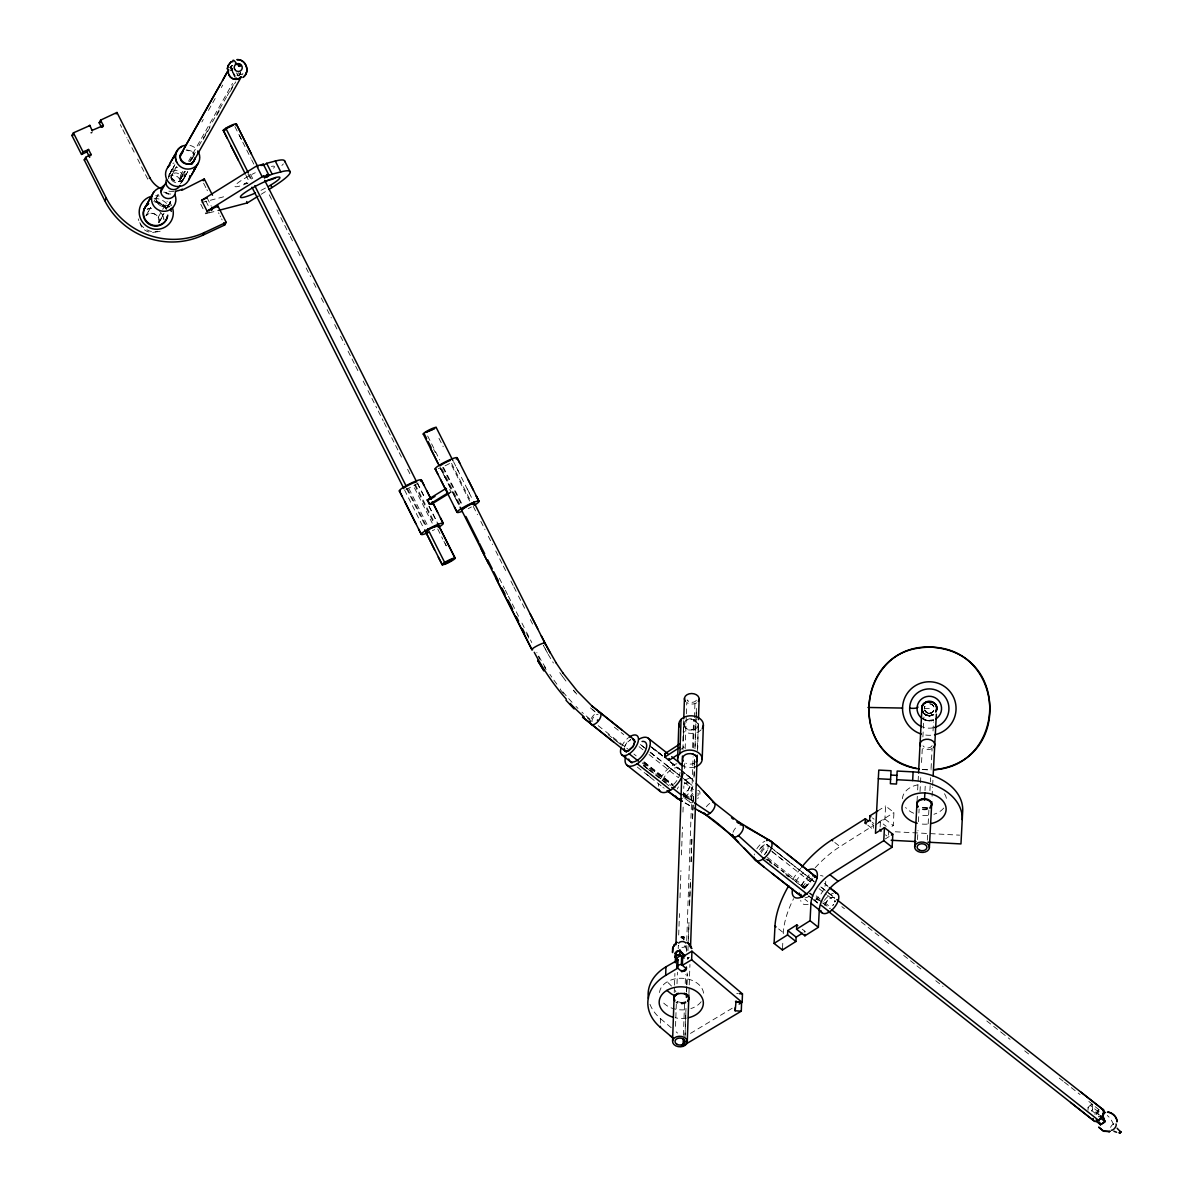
<?xml version="1.0" encoding="UTF-8"?>
<svg xmlns="http://www.w3.org/2000/svg" width="1193" height="1193" viewBox="0 0 1193 1193"><rect width="100%" height="100%" fill="white"/><g stroke="black" fill="none" stroke-linecap="round" stroke-linejoin="round"><path stroke-width="0.75" stroke-dasharray="5 3.75" d="M682.888 749.711L683.753 724.643C684.275 714.95 704.168 720.05 696.637 728.177C676.177 737.751 685.617 706.345 698.472 724.554L697.502 752.604M698.323 728.625L698.472 724.554C697.756 731.741 684.842 731.577 683.753 724.643M660.534 1023.102L660.683 1018.822A51.567 36.908 2 0 1 649.991 1004.312M674.239 992.606L674.433 987.014M674.507 985.15L674.91 973.443M682.978 741.136L683.678 720.647M675.536 1026.308L676.371 1002.09M677.013 983.778L677.4 972.28M678.221 948.703L678.34 945.512M678.698 935.029L679.443 913.629M679.995 897.777L680.935 870.592M681.471 854.934L682.441 826.988M682.963 812.09L683.261 803.635M683.485 797.192L683.872 786.008M684.484 768.575L684.648 763.654M685.155 748.757L686.78 702.409M692.641 747.534L693.61 719.677M683.425 1035.33L684.603 1001.404M685.229 983.554L685.543 974.636M686.348 951.432L686.646 942.5M686.721 940.71L693.088 756.854M693.401 747.922L694.401 719.364M694.46 717.575L695.012 701.514M684.946 1037.925L685.975 1008.353M686.557 991.577L686.75 986M686.795 984.523L687.198 972.951M687.973 950.597L688.227 943.156M688.286 941.486L688.957 922.353M689.524 905.905L690.449 879.316M691.06 861.778L691.94 836.263M692.551 818.726L693.401 794.135M693.983 777.374L694.371 766.13M694.43 764.325L694.699 756.884M696.145 715.114L694.952 749.428L696.071 718.932M696.19 714.04L696.444 706.584M685.095 1034.898L685.96 1009.904M686.586 992.054L686.765 986.7M686.84 984.911L687.198 974.204M688.45 938.503L688.943 924.217M689.614 904.592L690.419 881.373M691.105 861.749L691.91 838.545M692.596 818.905L693.461 793.912M694.087 776.061L694.386 767.129M694.445 765.354L694.699 758.211M696.13 717.157L696.429 708.224M688.644 958.933L688.257 957.591A9.335 4.399 59.1 0 1 687.794 957.606L687.422 957.532A9.335 4.369 58.7 0 0 687.779 957.576L688.257 957.591A9.335 4.414 59.9 0 0 688.704 957.547L688.689 957.785M688.928 993.62L689.942 964.436M697.473 747.743L698.367 721.661M683.306 737.706L683.514 731.548M697.622 748.831L697.741 745.759M782.519 948.271L782.876 941.322M783.279 933.746L783.339 932.658A73.653 36.834 -51.7 0 1 793.613 898.642M805.096 932.016L804.604 931.062M867.743 825.124L873.485 829.642L873.708 825.317L870.935 823.11M880.151 827.003L880.419 821.798L886.16 826.317M875.93 824.631L884.908 818.965L885.594 805.961L893.945 812.537L893.259 825.541L889.889 827.674M888.681 830.119L888.308 837.054L885.534 834.861M917.059 801.159L917.328 796.268M917.656 789.945L918.431 775.062M917.506 839.633L917.984 830.462M918.446 821.679L919.117 809.018M920.027 791.63L920.444 783.726M920.489 782.727L920.877 775.39M921.548 762.536L922.323 747.862M922.89 736.961L923.934 717.038M924.993 790.631L925.216 786.247M927.319 840.155L927.602 834.638M928.169 823.766L928.944 808.943M929.914 790.586L930.585 777.747M931.062 768.56L932.106 748.652M933.03 730.966L933.508 721.929M932.076 796.223L932.553 787.052M932.658 785.218L933.045 777.866M172.359 169.078C164.47 177.951 181.306 187.689 185.064 176.519M158.937 222.047C160.697 215.128 150.765 210.087 146.232 215.59C151.019 209.819 161.323 215.679 158.758 222.763M624.342 747.236L626.683 742.896L630.65 739.6L626.683 742.896L624.535 746.654M824.691 905.248C825.69 901.476 831.417 894.303 835.07 898.538M924.858 706.435L924.53 707.36A4.906 4.906 0 0 1 924.65 706.942M824.87 904.667L828.002 899.82A7.367 3.683 -51.7 0 1 830 898.165L833.773 897.196L835.175 898.94M169.078 204.808L170.688 201.647A7.367 7.143 29.5 0 1 169.257 204.167L164.485 206.493L158.937 204.644A7.367 7.143 29.5 0 1 157.237 202.497A7.367 7.143 29.5 0 1 156.432 199.887L158.162 194.489L156.358 197.367M160.116 220.63L162.71 215.799M186.048 174.774L187.763 171.568M169.063 175.058L174.924 164.53M172.478 173.85L171.36 175.938L176.773 166.394M239.077 76.009L240.196 73.921A4.906 4.757 29.4 0 0 240.479 72.012M183.304 174.536L179.502 181.053M184.229 177.981L186.928 173.045M1099.066 1116.484L1098.902 1116.767A9.32 4.325 55.4 0 1 1099.066 1116.469L1098.783 1116.961M90.653 132.587L91.488 132.393M145.919 215.829L150.497 207.716M153.912 201.692L157.327 195.652M150.78 207.478L147.41 213.189M169.048 175.132L174.461 165.529M234.529 76.799L230.234 66.987M201.885 121.94L203.287 119.494M208.417 110.427L215.65 97.632M221.316 87.581L222.703 85.135M231.129 70.133L230.935 66.823M231.188 70.894A4.906 4.757 28.7 0 1 232.024 70.432L232.665 69.269M180.337 175.729L184.065 169.138M188.539 161.219L232.56 83.391M237.034 75.472L238.525 72.833M158.251 217.26L160.488 213.308M162.725 209.342L167.199 201.438M189.747 161.562L192.207 157.208M192.819 156.119L194.056 153.942L192.356 151.794L186.093 150.035M182.529 174.745L184.02 172.12M189.985 161.562L195.22 152.331M198.948 145.725L204.167 136.494M204.913 135.182L210.132 125.936M212.369 121.984L219.08 110.114M219.825 108.802L226.551 96.916M227.296 95.604L229.533 91.652M231.024 89.013L234.753 82.406M238.481 75.815L239.972 73.176M180.546 179.397L185.064 171.404M191.387 160.22L195.011 153.822M203.153 139.432L210.386 126.637M216.708 115.438L219.423 110.651M230.279 91.458L235.692 81.87M162.561 215.158L163.307 213.83M166.289 208.551L170.017 201.96M166.379 208.775L167.065 207.955M159.012 222.599L164.037 213.443M167.542 207.522L170.092 203.004M182.842 180.262L187.689 171.881M170.748 172.21L172.18 169.704L176.952 167.363A7.367 7.143 29.4 0 1 177.668 167.348M183.26 179.382L184.706 176.862L184.199 171.374A7.367 7.143 29.4 0 1 184.99 173.969A7.367 7.143 29.6 0 1 183.26 179.382A7.367 7.143 29.4 0 1 171.255 177.727A7.367 7.143 29.6 0 1 170.45 175.103A7.367 7.143 29.4 0 1 172.18 169.719A7.367 7.143 29.6 0 1 176.952 167.363M170.688 201.647L169.257 204.167A7.367 7.143 29.5 0 1 164.485 206.493A7.367 7.143 29.5 0 1 158.937 204.644L156.432 199.902A7.367 7.143 29.5 0 1 158.162 194.489M928.124 713.31L924.635 710.103C925.828 714.13 932.031 714.518 933.731 710.64C932.091 714.562 925.813 714.189 924.635 710.103A4.906 4.906 0 0 0 933.731 710.64L929.929 713.399M171.777 170.122L173.179 167.781M173.179 172.612L174.133 171.031M804.723 888.397L810.733 881.09M230.771 70.775L232.053 68.791M181.291 182.738L183.2 179.8M833.087 905.099L833.519 904.473L832.639 905.696M933.761 710.581C932.061 714.503 925.902 714.16 924.635 710.074M688.227 958.143L687.347 958.948L688.689 957.532A7.382 5.264 1.7 0 1 687.511 958.799L688.853 957.86M805.409 887.174L812.687 879.673M759.359 849.476L765.205 844.569L766.995 844.525L769.5 846.433M764.862 854.128L767.994 849.282A7.367 3.683 -51.7 0 1 764.355 854.62M179.308 178.607L185.169 171.389M688.122 958.262L687.884 958.486A7.382 5.279 2 0 0 688.331 958.024M687.615 958.799L689.315 957.397M1091.446 1104.778A4.906 2.446 -51.7 0 0 1088.031 1107.656L1096.367 1114.232L1096.367 1112.294L1098.619 1110.295A7.367 3.713 -52.2 0 1 1099.021 1109.982A7.367 3.683 -51.7 0 0 1094.831 1114.307M830.134 908.112L829.657 908.455M684.573 797.178L685.304 796.656A12.273 6.144 -51.7 0 0 693.446 784.487M685.185 796.745L693.044 801.845M680.249 749.711L683.947 747.325L681.576 745.864M167.885 207.358L169.853 206.21M927.826 715.755L924.053 713.712L929.168 715.904L934.417 713.832L929.854 715.875L924.605 714.219L929.526 715.889L933.418 714.637L929.168 715.904L924.605 714.219L929.168 715.904L933.284 714.726L929.824 715.875M877.735 810.927L885.594 805.961M815.237 867.699A73.653 36.834 -51.7 0 1 840.006 846.598L873.708 825.317M878.212 822.469L893.945 812.537M885.31 838.947L889.158 836.517M804.007 932.18L805.126 931.479L800.95 928.184M261.192 194.28L267.321 190.448M690.464 1033.406L734.277 1007.011M231.129 66.361L232.456 65.6A7.367 7.143 29.5 0 0 229.787 67.688M931.882 715.427L933.224 714.771L929.168 715.904L923.993 713.653L927.841 715.755M170.688 205.778L171.494 205.39A17.194 16.657 29.4 0 0 168.72 201.393M684.797 783.637L688.57 782.668L690.016 785.277L688.316 789.945L682.471 794.851M90.996 133.258L92.353 132.632M205.241 213.129L209.67 211.892M930.242 715.845L932.956 714.935L928.915 715.889L924.873 714.428L927.528 715.681M245.982 183.364L246.876 182.947L244.863 183.618L247.175 182.827M247.339 183.29L244.133 183.722L248.01 182.514M922.711 718.902A12.273 12.273 0 0 0 933.612 720.02C931.673 722.391 920.414 718.708 926.946 720.587C920.385 718.693 932.106 722.526 933.955 719.886M932.613 720.348L933.612 720.02L926.782 720.542L933.552 720.05L929.079 720.811L923.695 719.454L927.736 720.706L933.552 720.05M930.928 715.711L932.195 715.308M449.209 492.754L451.073 492.202L448.881 487.848M930.555 715.785L931.972 715.397L929.168 715.904M201.856 202.497L224.508 196.577M205.584 213.801L208.193 213.129M209.073 212.891L217.782 210.624M927.9 807.9L920.355 807.542M927.304 808.064L920.146 807.437M931.644 715.517L926.23 715.233L923.814 713.459L926.141 715.189L931.614 715.532M922.219 769.5L931.241 769.813M924.843 708.463L929.302 708.538M929.794 720.796L926.857 720.572L927.975 720.736M186.809 149.945L191.134 150.929L194.563 155.179L194.056 153.942M895.287 831.789L959.59 835.16M922.651 769.53L928.229 769.888M928.065 715.8L929.526 715.889M736.737 993.471L738.258 993.575M929.541 703.751L932.24 704.601L930.465 703.885M156.775 202.348L163.322 205.375L166.349 209.252L161.398 203.973L156.82 202.318M924.128 713.787L928.363 715.845L933.806 714.353A7.367 7.367 0 0 1 924.366 713.996M677.221 1001.688L681.829 1002.612L685.93 1001.777L681.68 1002.597L677.326 1001.792M925.276 714.711L926.618 715.397M926.469 715.338L923.993 713.653M924.441 719.811L920.37 716.963M685.125 803.038L691.433 806.602M165.887 192.52L168.481 193.997M685.214 802.934L691.493 806.632M931.39 704.213L932.24 704.72M931.39 704.094L933.552 706.211M768.575 845.822L772.438 848.745M662.726 756.049L651.751 747.519M671.092 762.521L673.881 764.668M769.455 861.942L771.931 863.866M666.544 765.295L678.235 774.361M811.553 879.659L814.163 881.687M652.183 747.772L662.443 755.825M669.765 761.581L680.04 769.634M681.501 770.782L692.715 779.625L681.099 770.499M652.034 747.668L662.204 755.661M670.928 762.506L679.637 769.351L670.794 762.297M884.908 818.965L893.259 825.541M872.471 817.951L874.037 819.173M872.247 822.275L873.813 823.513M834.787 842.482L840.006 846.598M651.796 747.28L662.026 755.363M681.024 770.38L692.715 779.625L683.067 771.916M649.469 745.416L662.488 755.706M670.347 761.88L680.442 769.843M824.348 883.357L827.271 885.668M825.213 884.326L827.987 886.533M644.265 747.564L639.642 743.91L647.724 750.397M650.066 752.142L683.44 778.462M684.886 779.611L689.241 783.04M770.574 847.179L814.118 881.538M821.38 887.264L834.444 897.568M650.513 752.619L679.742 775.659M681.203 776.807L693.133 786.232M774.108 850.147L813.477 881.195M820.769 886.936L828.061 892.692M828.747 893.244L835.354 898.448M614.335 727.163L618.705 730.608M621.135 732.532L623.76 734.605M639.09 746.684L643.445 750.129M649.067 754.558L678.385 777.672M684.215 782.265L693.476 789.587M771.632 851.146L783.592 860.705M772.438 851.891L812.075 883.163M819.099 888.696L826.391 894.452M827.599 895.406L835.368 901.535M841.84 906.635L844.42 908.678M861.257 921.95L878.883 935.849M884.714 940.457L889.083 943.902M903.668 955.399L908.037 958.844M910.438 960.738L915.613 964.824M916.91 965.853L922.085 969.924M935.744 980.706L943.037 986.447M986.775 1020.954L1001.031 1032.199M1001.359 1032.452L1010.113 1039.357M1024.683 1050.854L1029.067 1054.314M1059.265 1078.129L1063.142 1081.201M1064.439 1082.215L1080.097 1094.563M1088.851 1101.467L1093.22 1104.912M1095.129 1106.657L1099.484 1110.086M1098.619 1111.98L1090.268 1105.389A4.906 2.461 -51.9 0 1 1091.565 1104.718M1096.367 1112.294L1099.111 1114.456M1092.52 1104.599L1092.534 1109.818L1099.215 1115.082M767.502 857.484L806.468 888.218M816.206 895.898L823.155 901.386M824.542 902.49L830.119 906.874M598.2 725.657L604.389 730.534M605.626 731.518L610.577 735.425M613.053 737.378L627.906 749.085M643.981 761.775L672.449 784.219M684.812 793.971L691.001 798.848A4.906 2.461 -51.7 0 0 693.372 800.622M767.517 859.169L784.204 872.337M785.59 873.425L805.081 888.785M816.206 897.568L821.768 901.953M823.155 903.056L830.119 908.544M633.901 754.051L636.197 755.87M644.235 762.208L672.956 784.86M767.039 859.064L779.566 868.951M780.953 870.04L783.741 872.232M787.917 875.528L792.092 878.823M796.253 882.119L799.042 884.311M801.83 886.503L804.604 888.696M810.166 893.08L812.955 895.287M817.13 898.568L821.306 901.863M822.693 902.967L825.481 905.159M608.147 734.634L611.964 737.632M617.079 741.673L622.299 745.789M675.417 787.678L642.416 761.656L672.956 785.755M684.29 794.687L691.91 800.697L683.157 793.792M785.948 874.842L788.543 876.885M809.257 893.214L818.309 900.357M613.277 738.691L617.646 742.135M765.578 858.885L768.158 860.928M642.192 762.879L670.645 785.322M683.022 795.075L689.211 799.966M643.638 765.25L647.799 768.546M649.857 770.171L662.503 780.133M663.651 781.042L665.948 782.847M814.222 899.805L817.011 901.997M643.817 765.846L646.576 768.024M648.306 769.41L668.572 785.367M684.707 798.117L690.568 802.725M808.63 895.794L812.94 899.194M813.656 899.761L818.025 903.22M643.728 765.906L649.529 770.484M813.596 899.88L818.234 903.548M637.241 767.039L648.858 776.211M650.304 777.344L664.113 788.215M804.798 899.194L807.691 901.476M778.641 928.959L783.339 932.658M778.82 853.696L792.778 864.865M650.334 752.425L655.524 756.586M808.824 896.047L812.746 899.194M666.365 783.726L668.96 785.799M646.278 773.959L651.751 778.373M684.946 779.7L688.57 782.668M590.475 707.911L594.397 711.222M587.359 717.947L591.519 721.452M766.995 844.525L768.441 847.134A7.367 3.683 -51.7 0 0 765.026 844.614A7.367 3.683 -51.7 0 0 758.972 850.102M660.683 1018.822L671.927 1028.321M676.148 1031.87L677.549 1033.063M923.471 713.041L925.738 714.98M592.817 709.865L595.173 711.893M671.51 986.059L669.75 984.27A37.207 17.492 58.9 0 0 667.111 981.854M1113.665 1124.537L1113.218 1124.074A9.827 4.533 55.8 0 0 1107.298 1115.485M573.505 690.359L576.845 694.192M573.371 690.21L575.503 692.76M560.278 689.539L563.588 693.715M562.947 677.057L568.032 683.828M559.756 672.628L563.827 678.295M241.254 74.652L240.136 72.862M675.104 990.473L675.984 991.935M933.955 706.972L932.941 705.242L933.552 706.092A4.906 4.906 0 0 0 930.898 703.885M235.215 76.263L233.53 73.235M548.169 654.361L553.373 662.995M544.262 666.648L546.036 669.601M547.662 653.346L543.486 645.622M543.441 645.532L545.812 649.946M538.162 656.21L539.788 659.237M467.283 488.936L470.981 496.258M443.214 473.889L446.928 481.211M453.504 461.602L472.92 500.314M438.964 438.308L443.214 446.749M451.565 463.331L472.458 504.773M473.293 506.429L477.468 514.72M480.809 521.356L484.984 529.647M488.325 536.283L492.515 544.575M495.751 550.987L502.536 564.468M503.371 566.123L507.279 573.848M510.887 581.051L513.408 586.017M513.855 586.911L516.33 591.803M518.418 595.978L525.099 609.235M530.318 619.57L532.779 624.461M451.834 465.732L469.61 501.015M427.661 435.997L439.725 459.946M443.498 467.432L462.362 504.848M499.33 578.187L504.609 588.671M505.355 590.162L507.621 594.666M508.382 596.157L519.701 618.615M521.952 623.104L525.725 630.59M526.486 632.081L531.765 642.565M433.685 449.388L435.326 452.654M442.737 467.358L462.243 506.026M526.575 633.692L529.931 640.328M441.708 468.536L460.558 505.951M440.888 469.028L459.26 505.504M440.217 467.731L459.529 506.056M417.55 483.359L425.051 498.227M429.107 506.264L437.205 522.34M417.267 483.105L425.006 498.435M429.003 506.399L436.742 521.729M234.902 126.592L250.828 158.192M251.634 159.787L253.811 164.112M269.275 194.802L271.78 199.783M276.821 209.774L289.392 234.723M290.227 236.378L293.582 243.044M297.773 251.35L301.128 258.016M306.154 267.978L310.523 276.627M313.699 282.965L316.22 287.96M321.245 297.937L323.765 302.933M327.121 309.583L331.311 317.905M334.666 324.556L337.187 329.536M340.527 336.202L344.732 344.509M348.073 351.174L354.858 364.611M355.618 366.147L358.139 371.127M363.164 381.119L365.684 386.1M367.951 390.588L376.675 407.887M378.256 411.063L383.296 421.04M384.131 422.695L390.842 436.012M391.677 437.667L398.387 450.984M399.223 452.639L402.578 459.305M407.603 469.281L410.124 474.277M415.149 484.254L434.431 522.519M437.742 529.066L442.827 539.161M414.657 485.089L433.805 523.071M414.433 487.862L432.209 523.145M250.5 174.208L252.916 178.995M408.975 488.668L428.287 526.978M249.173 174.551L252.379 180.933M407.648 489.011L426.155 525.725M247.995 173.984L251.574 181.068M406.485 488.444L426.11 527.381M245.922 175.207L249.456 182.216M404.561 489.98L423.828 528.514M203.615 183.2L206.076 188.091M206.896 189.717L207.418 190.731M218.528 212.786L219.035 213.801M220.064 215.844L220.586 216.858M221.6 218.886L222.122 219.915M207.06 197.77L211.161 205.912M205.897 201.08L208.686 206.613M200.797 204.301L204.227 211.086M120.269 124.609L121.641 127.323M122.864 129.769L126.965 137.896M127.785 139.536L131.215 146.321M131.886 147.678L134.362 152.555M137.642 159.072L148.305 180.232M456.397 467.313L459.991 474.471M454.22 495.677L457.814 502.835M440.217 467.91L441.395 470.281M239.301 135.092L242.91 142.429M236.542 72.892L237.974 75.845M232.754 71.595L231.785 69.269M684.827 945.602L685.021 946.69A9.827 4.608 58.9 0 1 687.511 951.104M1088.016 1107.656L1088.031 1110.265M933.135 727.805A19.64 19.64 0 0 1 923.427 727.283M931.837 748.727A7.367 5.204 3 0 1 923.158 748.578M932.076 745.64A4.906 3.475 3 0 1 927.722 747.922A4.906 3.475 3 0 1 922.979 745.804M927.259 824.109A22.1 15.628 3 0 1 919.236 823.692M943.738 808.079A22.1 15.628 3 0 1 933.91 814.282M927.722 815.445A22.1 15.628 3 0 1 919.684 815.028M913.644 813.223A22.1 15.628 3 0 1 905.591 807.467M902.445 798.728A22.1 15.628 3 0 1 919.221 784.576M944.483 793.748A22.1 15.628 3 0 1 946.571 801.04M927.393 809.361A7.367 5.204 3 0 1 920.012 808.705M927.438 808.69A7.367 5.204 3 0 1 920.042 808.034M801.055 885.907A73.653 36.834 -51.7 0 1 809.093 874.887M792.719 879.316A73.653 36.834 -51.7 0 1 802.054 866.685M825.735 881.344A17.194 8.59 -51.7 0 1 814.297 901.028M808.138 904.294A17.194 8.59 -51.7 0 1 800.697 900.491M804.037 888.203A17.194 8.59 -51.7 0 1 812.865 878.6M820.471 875.632A17.194 8.59 -51.7 0 1 823.066 876.184M809.346 896.182A12.273 6.144 -51.7 0 1 805.081 897.837M802.471 887.592A12.273 6.144 -51.7 0 1 811.523 878.123M801.204 885.534A12.273 6.129 -51.7 0 1 809.853 876.81M684.752 780.326A12.273 6.144 -51.7 0 1 693.506 781.37M677.221 789.035A12.273 6.144 -51.7 0 1 678.429 786.903M706.375 806.781A7.367 3.683 -51.7 0 1 709.746 803.456M621.762 746.236A12.273 6.144 -51.7 0 1 628.144 737.93M684.32 783.965A7.367 3.683 -51.7 0 1 689.986 785.784A7.367 3.683 -51.7 0 1 682.963 794.687M754.23 854.934A12.273 6.129 -51.7 0 1 754.453 853.994M756.854 848.76A12.273 6.129 -51.7 0 1 764.862 841.214M733.024 832.296A7.367 3.683 -51.7 0 1 738.079 825.81M824.393 900.327A12.273 6.144 -51.7 0 1 833.415 893.199M760.523 851.638A7.367 3.683 -51.7 0 1 769.753 846.702M761.373 852.995A4.906 2.461 -51.8 0 1 764.713 848.596A4.906 2.461 -51.8 0 1 768.068 848.447M1096.069 1114.68A4.906 2.461 -51.7 0 1 1099.2 1111.622M683.962 747.31A12.273 8.769 2.1 0 1 683.022 746.818M701.171 729.803A12.273 8.783 2 0 1 683.201 731.175M694.58 767.084A12.273 8.783 2 0 1 684.827 766.786M694.937 762.819A7.367 5.264 2 0 1 685.826 763.192M658.461 786.232A17.194 8.59 -51.7 0 1 658.745 783.92M660.683 778.447A17.194 8.59 -51.7 0 1 677.221 763.684M662.786 780.401A12.273 6.144 -51.7 0 1 673.299 768.456A12.273 6.144 -51.7 0 1 680.025 772.81A12.273 6.144 -51.7 0 1 671.57 786.098M663.368 787.648A12.273 6.144 -51.7 0 1 662.935 787.201M696.623 702.871A7.367 5.279 2 0 1 687.198 702.841M696.369 700.187A4.906 3.519 2 0 1 691.657 702.304A4.906 3.519 2 0 1 687.153 699.844M688.093 701.037A4.906 3.519 2 0 1 687.571 700.5M701.141 1001.732A22.1 15.822 2 0 1 690.851 1008.592M684.514 1009.815A22.1 15.822 2 0 1 662.503 1001.762M659.52 992.561A22.1 15.822 2 0 1 682.008 978.275A22.1 15.822 2 0 1 703.631 993.963M685.721 1002.388A7.367 5.279 2 0 1 676.819 1002.075M686.214 1002.776A7.367 5.279 2 0 1 675.82 1002.06M591.296 718.469A7.367 3.683 -51.7 0 1 596.455 713.026M697.845 790.422A7.367 3.683 -51.7 0 1 697.711 798.639M693.252 802.427A7.367 3.683 -51.7 0 1 689.196 800.205A7.367 3.683 -51.7 0 1 693.461 792.495M697.905 793.077A4.906 2.461 -51.7 0 1 697.845 795.88M691.001 799.027A4.906 2.461 -51.7 0 1 693.506 794.195M592.086 721.661A4.906 2.461 -51.8 0 1 593.831 716.859A4.906 2.461 -51.8 0 1 598.066 714.458M451.073 492.202A12.288 1.73 -26.8 0 1 450.313 492.441M471.429 506.95A12.273 1.715 -26.7 0 1 468.178 508.636M449.537 463.54A12.273 1.715 -26.7 0 1 444.094 466.269M439.978 467.999A12.273 1.715 -26.7 0 1 438.308 468.581M418.087 483.001A12.273 1.715 -26.7 0 1 405.217 489.652M434.625 529.558A12.273 1.715 -26.7 0 1 432.373 530.706M283.382 163.888A51.567 7.233 -26.7 0 1 281.891 165.469M271.422 166.394A22.1 3.102 -26.7 0 1 272.511 169.182M248.01 183.006A22.1 3.102 -26.7 0 1 235.215 185.392A22.1 3.102 -26.7 0 1 255.302 172.702M173.85 191.342A24.546 23.785 29.5 0 1 165.738 190.537M170.748 194.027A24.546 23.8 29.5 0 1 164.246 193.177M155.612 195.727A17.194 16.657 29.4 0 1 159.251 196.084M160.175 231.218A17.194 16.657 29.6 0 1 138.239 218.886M154.121 198.366A17.194 16.657 29.6 0 1 169.421 206.956M154.896 202.109A12.273 11.9 29.4 0 1 166.245 209.014M168.481 176.877A7.367 7.143 29.5 0 1 180.531 183.29M189.985 145.427A12.273 11.9 29.5 0 1 196.398 149.08M157.431 231.203A12.273 11.9 29.5 0 1 139.835 222.539M147.485 209.103A12.273 11.9 29.5 0 1 150.422 208.492M159.608 211.459A12.273 11.9 29.5 0 1 163.888 219.423A12.273 11.9 29.5 0 0 161.353 213.279M147.112 209.237A12.273 11.9 29.5 0 1 151.705 208.447M163.665 192.133A7.367 7.143 29.5 0 1 169.853 195.592M168.735 178.726A7.367 7.143 29.4 0 1 173.611 170.808A7.367 7.143 29.4 0 1 182.44 174.551A7.367 7.143 29.4 0 1 180.262 183.618M229.995 67.419A7.367 7.143 32.1 0 1 232.441 65.585M231.039 70.402A4.906 4.757 29.4 0 1 232.844 68.15M240.449 72.907A4.906 4.757 29.6 0 1 239.793 74.741M171.553 179.651A4.906 4.757 29.6 0 1 173.835 173.313M1110.579 1127.37A4.056 2.028 -51.7 0 1 1114.068 1123.612M1092.534 1109.818A4.906 2.446 -51.7 0 1 1091.461 1111.086M686.243 945.408A4.056 2.908 2 0 1 682.456 947.361A4.056 2.908 2 0 1 678.563 945.393M688.406 957.368A9.827 4.608 58.9 0 1 687.422 958.963M235.081 76.039A9.35 1.879 65.9 0 1 231.114 67.434M234.216 74.697A9.41 1.968 66.1 0 1 233.768 73.862M231.472 68.583A9.41 1.968 66.1 0 1 231.263 68.016M233.753 73.966A9.35 2.013 66.2 0 1 233.47 73.414M232.158 70.73A9.261 2.073 65.8 0 1 231.77 69.761M231.934 69.358A9.32 1.745 66.2 0 1 231.263 67.479M241.165 74.443A9.29 1.819 65.7 0 1 240.404 73.235M231.338 70.79A4.906 4.757 29.4 0 1 232.784 70.163M232.024 70.432A4.906 4.742 28 0 1 232.546 70.223M242.865 73.295A7.367 7.143 29.6 0 1 242.522 74.727M172.881 163.411A12.273 11.9 29.6 0 1 173.969 163.038M155.194 201.587A12.273 11.9 29.5 0 1 166.543 208.477M265.442 188.047A22.1 3.102 -26.7 0 1 259.478 191.104M589.998 719.17A122.745 62.886 58.4 0 1 581.945 712.161M577.979 708.374A122.745 62.886 58.4 0 1 575.995 706.42M572.029 702.289A122.745 62.886 58.4 0 1 560.531 688.913M556.877 684.171A122.745 62.886 58.4 0 1 549.869 674.313M545.738 667.976A122.745 62.886 58.4 0 1 536.805 652.496M686.422 1018.121A22.1 15.822 2 0 1 675.178 1017.763M795.686 881.612A17.194 8.59 -51.7 0 1 803.62 872.68M930.734 735.246A26.753 26.753 0 0 1 923.158 734.575M683.664 727.432L683.843 723.614L683.664 727.432M924.829 706.495L924.381 708.388L924.829 706.495M835.1 900.804L834.787 901.953L835.1 900.804M933.806 714.353L931.122 715.666L933.806 714.353M446.242 545.783L443.677 540.817L446.167 545.798M171.673 179.889A4.906 4.757 29.4 0 0 180.113 180.277A4.906 4.757 29.4 0 0 176.042 172.896A4.906 4.757 29.4 0 0 171.673 179.889"/><path stroke-width="1.5" d="M673.031 1038.074L660.385 1027.382L660.43 1026.323M660.385 1027.382A51.567 36.908 2 0 1 665.664 975.397L665.948 966.837L678.265 959.783M677.654 758.39L678.847 724.106M679.876 753.663L681.054 719.379M672.569 1041.042L674.149 995.394M675.283 962.796L675.536 955.354M675.909 944.737L682.456 756.034M683.753 718.783L684.454 698.293M676.998 959.261L675.149 957.144C674.507 947.451 681.546 950.239 684.693 956.16A9.35 4.399 58.9 0 1 679.906 950.135M676.595 994.38C674.418 997.706 669.184 991.845 666.812 990.444M678.027 959.575L677.728 968.134L665.649 975.412M684.767 970.729A4.906 3.519 2.1 0 0 686.378 968.731L681.367 964.496L681.665 955.921A4.906 3.519 2 0 0 677.028 958.725L676.729 967.299L681.74 971.534L686.378 968.731L686.437 967.016M681.77 970.461L681.74 971.534A4.906 3.519 2 0 0 686.378 968.731M684.767 970.729L684.797 969.655M735.514 1001.658L741.584 1002.612L741.285 1011.187L682.888 1045.843M683.306 1038.894L683.127 1044.248A4.906 3.519 2 0 0 683.619 1039.297M686.393 997.408L686.527 993.844M687.257 1042.041A7.367 5.279 2 0 0 676.699 1036.747A7.367 5.279 2 0 0 675.775 1045.829A7.367 5.279 2 0 0 687.257 1042.041L688.883 994.828M690.523 947.555L697.204 755.184M698.442 719.618L699.143 699.307M691.642 959.754L691.94 951.179L682.664 956.771L682.366 965.346L691.642 959.754L742.165 1002.433L742.464 993.873L691.94 951.179M702.185 759.359L703.378 725.09M741.285 1011.187L735.156 1010.769L735.276 1007.548M735.156 1010.769L736.081 1000.942M742.195 1001.896L736.051 1002.016M675.283 953.192L679.935 950.12L679.786 954.34L684.171 958.054M797.819 925.708L796.775 924.888L787.798 930.57L796.134 937.146L795.91 941.486L782.429 950.001L774.078 943.409L774.988 926.081A73.653 36.834 -51.7 0 1 788.767 885.668M782.429 950.001L782.489 948.912M795.91 941.486L787.559 934.894L787.798 930.57M927.9 842.198L960.961 843.928L962.691 810.986A51.567 36.461 3 0 0 913.107 771.886L897.166 771.051L896.495 784.055L890.366 783.726L891.037 770.723L878.779 770.081L875.468 833.31L884.46 827.629L892.811 834.205L892.125 847.209L838.187 881.269A24.546 12.273 -51.7 0 0 819.293 909.961L818.383 927.289L804.902 935.804L796.551 929.228L796.775 924.888M804.902 935.804L804.977 934.447M796.551 929.228L810.047 920.713L810.942 903.369A24.546 12.273 -51.7 0 1 829.836 874.678L883.774 840.633L884.46 827.629M866.178 823.886L865.134 823.066L865.372 818.726L868.504 821.202M870.681 821.052L869.637 820.217L869.861 815.893L877.735 810.927M880.016 829.389L881.001 831.282M962.244 819.666A51.567 36.461 3 0 0 912.66 780.55L913.107 771.886M914.673 846.851L917.029 801.875M918.535 772.975L921.935 708.18M924.545 799.071L920.832 799.534M924.5 800.1L924.873 792.957M929.377 847.626A7.367 5.204 3 0 0 918.58 842.541A7.367 5.204 3 0 0 918.118 851.548A7.367 5.204 3 0 0 929.377 847.626L931.793 801.726M933.135 776.032L936.371 714.16M919.236 769.008C835.98 753.767 863.165 625.714 948.137 650.11C1010.799 668.736 999.883 766.07 934.238 769.724M916.418 768.531C851.161 757.048 854.546 657.224 918.371 648.127C1001.688 635.108 1018.568 760.195 934.745 769.649M433.969 428.913L425.662 432.507M227.341 69L228.295 65.212L231.382 61.514M1102.914 1110.847L1104.972 1112.473L1103.957 1112.95A9.32 4.325 54.7 0 0 1103.734 1113.144L1103.107 1116.38L1104.986 1121.584L1103.629 1122.911L1100.498 1124.656L1096.382 1121.405L1096.382 1119.452M669.213 758.539L669.019 760.344L664.844 757.048A17.179 8.59 -51.8 0 0 664.963 753.633L679.786 744.029M227.371 68.672L227.938 66.077M243.506 76.948C250.59 71.565 245.803 58.919 236.885 59.65C246.235 58.889 250.634 72.445 242.865 77.456M935.774 712.027C942.172 698.621 916.776 698.248 922.696 711.803M936.102 711.371C941.053 697.443 915.851 699.545 923.054 712.46M225.432 129.426L226.059 128.665L225.596 129.5M245.967 73.772L246.399 72.728M227.863 66.256L230.875 61.917M434.073 428.794L426.08 432.164M146.068 206.121L150.02 198.605M191.715 174.73L195.965 166.677L193.624 170.867L195.279 167.974M227.341 71.863L222.569 80.453M167.676 167.497L176.937 150.989M87.044 151.765L81.497 154.479L71.923 135.48L73.414 132.841L89.922 125.533M89.251 126.085L89.758 125.205L92.308 130.962M101.375 127.159L99.153 122.745L100.644 120.105L116.974 112.47L149.796 177.593A24.546 23.785 29.5 0 0 159.608 187.972M88.61 149.632L82.988 151.839L81.601 154.3M89.684 157.357L86.94 151.929L88.431 149.289L91.175 154.717L90.608 155.701M102.374 127.293L103.373 125.533L100.54 120.269M263.414 175.729L264.443 177.772L268.813 175.028L263.34 164.187L256.704 165.916L201.602 200.32L207.075 211.161L217.961 206.076L226.178 222.36L224.687 225L202.899 235.185A73.653 71.386 29.5 0 1 104.745 200.603L84.241 159.892L85.732 157.267L90.996 154.374M116.974 112.47L116.139 113.946M85.628 157.431L106.237 197.963L104.745 200.603M149.334 178.428L149.796 177.593M183.468 149.587L220.511 84.092M179.889 155.94L228.713 69.597M175.49 191.506A7.367 7.143 29.5 0 1 162.114 195.264A7.367 7.128 29.7 0 1 160.891 191.655L165.946 182.708A7.367 7.143 29.5 0 1 166.543 179.412M235.975 64.109L235.439 63.706M236.482 78.052L235.752 79.349L235.14 78.082M228.489 70.342A7.367 7.143 29.1 0 0 241.24 76.904L238.794 78.723A7.367 7.158 31.3 0 1 235.752 79.364L236.005 78.917M197.755 152.928L198.366 151.839M191.879 164.261L240.718 77.918M181.858 190.283L204.286 178.935L212.503 195.22M203.272 180.754L204.286 178.935M211.4 210.594L212.518 208.626L211.847 207.269M217.409 207.06L217.961 206.076M202.899 235.185L204.391 232.546L226.178 222.36M188.718 179.994L198.217 163.232M143.757 209.714L153.658 192.282M170.301 162.725L174.953 154.971M674.418 944.662L672.628 948.331L672.524 952.581L673.001 947.167L676.834 942.455M674.134 945.02L674.85 944.125M474.262 504.117C472.398 502.328 464.763 507.323 461.825 509.456C459.618 511.916 473.77 500.255 474.009 504.341M1103.957 1112.95L1103.749 1113.173A9.29 4.384 55.5 0 0 1104.166 1120.048M1100.364 1115.992L1100.885 1118.348L1096.382 1121.405A7.367 3.698 -52 0 0 1098.634 1120.361L831.506 909.648M675.641 943.35L677.057 942.306M1120.167 1131.486L1120.973 1132.157L1119.541 1133.335L1121.062 1131.784L1119.735 1131.024M683.425 937.996L683.783 937.057L683.723 939.637M226.566 128.292L233.321 125.026L227.162 127.905M679.667 747.459L664.844 757.048L664.978 753.618M677.907 754.587L669.019 760.344A17.194 8.575 -51.8 0 0 669.154 759.002M801.696 867.117A73.653 36.834 -51.7 0 1 831.655 840.006L865.372 818.726M865.134 823.066L869.637 820.217M891.41 835.1L892.811 834.205M774.078 943.409L787.559 934.894M796.134 937.146L802.322 933.254M1102.72 1113.546L1104.972 1112.473A7.367 3.698 -52 0 0 1103.883 1112.845A7.382 3.683 -51.7 0 0 1102.869 1113.442M261.148 165.544L263.34 164.187M263.116 165.529L266.665 163.307L275.3 161.055A51.567 7.233 -26.7 0 1 284.65 161.696M207.075 211.161L262.177 176.773L268.813 175.028M275.3 161.055L280.773 171.911L272.138 174.163L264.637 177.712M218.647 210.4L247.398 202.885L258.12 196.189M268.843 189.493L271.915 187.584A51.567 7.233 -26.7 0 0 280.758 171.911M432.582 503.58A12.273 1.715 -26.7 0 0 429.629 504.311L427.228 500.001L445.72 488.623A12.288 1.73 -26.8 0 0 446.45 488.548M435.013 496.377L430.39 499.226A12.273 1.715 -26.7 0 0 427.482 499.942L427.228 500.001M429.42 504.341L447.912 492.963L445.72 488.623M449.537 493.141L432.582 503.565L429.674 504.281L427.482 499.942L429.182 499.435M739.153 1004.088L741.584 1002.612M239.047 64.213C236.05 66.256 242.075 67.673 240.375 64.586C234.976 66.897 245.34 64.869 236.632 63.945A9.827 1.983 65.9 0 0 232.754 61.947M71.923 135.48L73.966 134.526M99.153 122.745L101.196 121.79M103.373 125.533L92.323 130.291M84.241 159.892L85.941 159.101M201.602 200.32L207.06 197.77M1099.036 1127.564L1103.913 1131.307L1109.967 1131.411M1108.923 1131.71L1109.744 1131.471M267.545 176.952L266.546 174.491M1109.356 1131.605L1103.227 1131.009L1098.753 1127.057M235.752 79.349L238.794 78.723M426.229 532.287C428.66 526.352 442.499 525.889 438.249 525.427C434.789 526.381 425.841 529.826 426.498 532.242M266.785 180.739L272.884 179.099A37.207 30.839 75.3 0 0 275.881 177.489M867.952 707.464L902.549 708.06M909.663 708.195C912.913 708.418 916.537 708.657 918.028 707.091M890.813 775.062L896.942 775.375M878.331 778.746L890.589 779.387M896.718 779.715L912.66 780.55M891.171 840.275L915.956 841.572M739.406 993.665L742.464 993.873M632.588 739.078L634.885 741.345L633.17 746.445L628.815 750.725L625.177 751.247L624.088 748.786L624.864 751.023L627.339 751.351L633.17 746.445L634.885 741.792L633.021 739.093M1113.949 1131.277L1116.633 1132.276M698.457 810.569C724.464 824.095 741.792 848.387 763.759 866.834M678.34 799.042L682.321 801.264M737.96 821.47L771.14 841.483L779.029 847.612M745.729 826.868L770.186 840.692L817.026 877.601M681.964 801.249L667.021 790.527M694.266 808.213L705.376 814.491L733.725 836.845M687.213 942.276L689.882 944.632L691.701 948.569M694.594 802.889L710.074 813.253M687.66 942.589L691.657 948.301M667.797 791.138L676.416 797.789M772.11 873.41L802.457 897.047M1080.619 1091.908L1103.644 1110.072L836.815 899.597M613.575 742.001L582.512 717.142M869.861 815.893L870.905 816.713M883.774 840.633L892.125 847.209M831.655 840.006L832.699 840.826M829.836 874.678L838.187 881.269M648.351 738.288L667.826 753.648M671.674 756.675L681.829 764.683M830.209 887.98L837.516 893.751M816.862 877.75L787.38 854.188M829.374 887.622L836.338 893.11M703.616 791.332L714.189 802.725L742.523 825.079M634.616 740.063L591.847 705.913L592.772 706.793L577.308 691.135L562.917 672.986M731.518 817.772L733.292 819.173M736.827 821.962L738.601 823.364M1100.885 1118.348L1104.986 1121.584L1100.498 1124.656L1099.26 1122.016A9.32 4.429 55.5 0 0 1100.393 1124.671M629.188 753.857L638.374 761.104M671.689 787.38L680.875 794.627M807.273 894.318L762.745 859.199L763.729 858.513L738.422 835.607M821.187 905.293L829.538 911.87M626.474 752.186L583.123 717.545M828.225 911.273L1093.608 1120.585L1070.568 1102.407M637.256 763.744L670.645 790.079A17.194 8.59 -51.7 0 0 683.052 773.541M810.942 903.369L819.293 909.961M621.792 754.856L632.007 762.909M755.661 860.436L801.905 896.912M819.248 910.587L822.141 912.869M626.892 765.131L660.37 791.541M810.047 920.713L818.383 927.289M774.988 926.081L776.032 926.901M621.642 729.848L591.952 705.988M681.471 1045.187L682.873 1046.38M670.227 1035.703L671.629 1036.881M1117.125 1128.235L1118.005 1129.16M1118.438 1129.622L1119.302 1130.546M744.059 848.089L754.841 859.646M565.974 700.231L574.116 708.94M696.339 783.503L714.189 802.725M733.143 836.382L738.631 842.273M556.281 663.144L562.992 673.061M537.64 660.519L543.978 670.913L537.7 660.46M473.755 501.985L544.783 642.923L556.296 663.129M550.271 653.153L541.354 635.884M236.363 124.147L251.455 154.091M438.293 557.235L442.096 564.468M440.098 528.38L455.189 558.324M230.801 145.501L238.376 160.235M530.318 614.186L537.73 628.696M459.812 463.212L457.158 457.933L479.034 501.358M468.088 479.646L473.487 490.353M440.709 479.81L446.107 490.502M454.384 506.95L457.053 512.215L435.177 468.819L437.98 474.382M424.007 485.283L421.353 480.004L431.076 499.285M432.284 501.716L437.697 512.408M418.579 529.006L421.248 534.285L399.372 490.89L402.175 496.452M404.904 501.865L415.85 523.578M436.146 427.362L452.863 460.528M424.35 434.103L426.617 438.592M428.123 441.589L431.15 447.569M465.852 516.435L478.676 541.876M479.422 543.367L484.701 553.85M487.728 559.845L492.247 568.822M493.753 571.82L498.286 580.797M502.059 588.283L505.071 594.263M508.099 600.258L512.617 609.235M516.39 616.721L518.657 621.21M522.43 628.696L524.681 633.185M423.336 434.207L439.203 465.717M460.095 507.159L531.959 649.753L495.736 577.904M430.554 448.568L437.801 462.944M481.256 549.168L488.489 563.528M284.575 160.816L290.093 171.747M266.665 163.307L272.138 174.163M432.686 502.492L443.229 523.399L440.426 517.837M426.751 490.696L430.703 498.57M266.74 174.864L267.411 176.221M270.886 185.541L271.915 187.584M236.169 123.789L257.971 167.035M264.682 180.337L416.625 481.808M437.384 523.026L454.995 557.966M256.704 165.916L262.177 176.773M225.835 128.262L248.368 172.955M254.795 185.72L406.038 485.819M427.765 528.917L444.661 562.44M223.479 130.648L245.266 173.895M251.977 187.212L403.726 488.31A7.367 1.029 -26.7 0 0 403.771 488.608M424.693 529.901L442.29 564.826M246.712 201.528L247.398 202.885M223.658 222.957L224.687 225M73.414 132.841L82.988 151.839M427.005 534.524L434.52 549.749M223.285 130.291L227.028 138.015M1103.107 1116.32L1103.107 1116.38A9.335 4.31 55.8 0 1 1103.107 1114.739M1116.961 1121.733C1116.902 1116.678 1112.428 1112.234 1107.372 1112.234C1108.67 1111.071 1117.632 1115.873 1116.961 1121.629M921.309 734.068A26.753 26.753 0 0 1 908.156 692.134A26.753 26.753 0 0 1 952.059 694.46A26.753 26.753 0 0 1 934.522 734.769M922.114 726.82A19.64 19.64 0 0 1 914.077 696.13A19.64 19.64 0 0 1 945.751 697.816A19.64 19.64 0 0 1 934.507 727.476M921.771 718.231A12.273 12.273 0 0 1 920.564 699.918A12.273 12.273 0 0 1 938.891 700.887A12.273 12.273 0 0 1 935.744 718.976M922.935 712.236A7.367 7.367 0 0 1 928.944 701.171A7.367 7.367 0 0 1 935.998 711.595M920.474 745.998A7.367 5.204 3 0 1 928.422 739.302A7.367 5.204 3 0 1 933.418 747.608M917.193 823.245A22.1 15.628 3 0 1 906.098 798.997A22.1 15.628 3 0 1 941.695 799.623A22.1 15.628 3 0 1 931.42 823.498M917.954 807.079A7.367 5.204 3 0 1 919.833 800.279A7.367 5.204 3 0 1 929.66 801.159A7.367 5.204 3 0 1 929.809 808.138M921.16 799.101A7.367 5.204 3 0 1 929.943 800.697A7.367 5.204 3 0 1 930.301 807.065M917.999 806.408A7.367 5.204 3 0 1 919.296 799.936M807.214 870.413A17.194 8.59 -51.7 0 1 817.086 877.735A17.194 8.59 -51.7 0 1 801.771 896.972A17.194 8.59 -51.7 0 1 792.629 888.74M804.142 895.689A4.906 2.461 57.7 0 1 806.423 894.139M712.967 802.322A7.367 3.683 -51.7 0 1 712.445 810.957A7.367 3.683 -51.7 0 1 704.332 812.97M681.964 798.579A12.273 6.144 -51.7 0 1 675.73 796.134M628.979 737.274A12.273 6.144 -51.7 0 1 638.449 740.033A12.273 6.144 -51.7 0 1 627.22 754.93A12.273 6.144 -51.7 0 1 621.225 747.549M766.562 840.543A12.273 6.129 -51.7 0 1 771.782 846.702A12.273 6.129 -51.7 0 1 762.297 859.482A12.273 6.129 -51.7 0 1 754.065 857.364M740.182 824.81A7.367 3.683 -51.7 0 1 743.194 828.747A7.367 3.683 -51.7 0 1 737.214 836.382A7.367 3.683 -51.7 0 1 732.606 834.474M835.726 892.99A12.273 6.144 -51.7 0 1 834.161 907.694A12.273 6.144 -51.7 0 1 820.933 910.602M1101.571 1109.102A7.367 3.683 -51.7 0 1 1103.57 1113.994A7.367 3.683 -51.7 0 1 1097.277 1121.092A7.367 3.683 -51.7 0 1 1093.25 1118.527M679.309 726.805A12.273 8.783 2 0 1 692.029 715.845A12.273 8.783 2 0 1 702.274 728.431M682.888 765.951A12.273 8.783 2 0 1 681.114 752.604A12.273 8.783 2 0 1 699.754 753.782A12.273 8.783 2 0 1 695.623 766.756M683.291 761.059A7.367 5.279 2 0 1 690.434 753.618A7.367 5.279 2 0 1 696.041 761.909M692.417 753.946A7.367 5.279 2 0 1 696.846 760.776M680.174 763.803A17.194 8.59 -51.7 0 1 682.918 766.085M670.645 790.079A17.194 8.59 -51.7 0 1 658.834 789.229M639.209 739.063A17.194 8.59 -51.7 0 1 650.051 745.506A17.194 8.59 -51.7 0 1 634.572 765.205A17.194 8.59 -51.7 0 1 625.669 756.287M642.058 741.449A12.273 6.144 -51.7 0 1 642.788 755.154A12.273 6.144 -51.7 0 1 628.771 759.031M685.453 701.365A7.367 5.279 2 0 1 691.642 693.521A7.367 5.279 2 0 1 698.323 701.365M681.367 964.496A4.906 3.519 2 0 0 676.729 967.299A4.906 3.519 2.1 0 1 678.325 965.301M648.425 998.437A51.567 36.908 2 0 1 665.948 966.837M673.046 1017.211A22.1 15.822 2 0 1 663.875 992.591A22.1 15.822 2 0 1 699.232 993.754A22.1 15.822 2 0 1 688.54 1017.718M684.156 993.187A7.367 5.279 2 0 1 687.586 1001.031M674.731 1000.152A7.367 5.279 2 0 1 678.325 993.202M674.716 1000.808A7.367 5.279 2 0 1 676.58 994.619L676.58 994.589A7.367 5.264 2 0 1 685.96 994.634A7.367 5.264 2 0 1 687.929 1001.24M424.35 434.103A7.367 1.029 -26.7 0 1 428.63 430.196A7.367 1.029 -26.7 0 1 436.086 427.974M532.66 649.723A7.367 1.029 -26.7 0 1 537.894 645.428A7.367 1.029 -26.7 0 1 544.5 643.743M590.222 721.944A122.745 62.946 58.4 0 1 589.208 721.139M584.152 716.918A122.745 62.946 58.4 0 1 570.209 703.452M566.302 699.143A122.745 62.946 58.4 0 1 534.27 652.303M598.409 712.37A7.367 3.683 -51.7 0 1 598.319 721.094A7.367 3.683 -51.7 0 1 590.207 722.347M461.93 511.394A12.273 1.715 -26.8 0 1 459.797 509.575A12.273 1.715 -26.8 0 1 476.335 501.448A12.273 1.715 -26.8 0 1 474.098 505.414M436.056 469.088A12.273 1.715 -26.8 0 1 446.107 461.467A12.273 1.715 -26.8 0 1 456.308 459.111M440.202 465.807A7.367 1.029 -26.7 0 1 450.193 460.468M428.138 532.66A12.273 1.715 -26.7 0 1 423.068 532.302A12.273 1.715 -26.7 0 1 440.023 523.667A12.273 1.715 -26.7 0 1 438.293 527.485M400.251 491.158A12.273 1.715 -26.7 0 1 410.303 483.538A12.273 1.715 -26.7 0 1 420.503 481.182M404.83 487.519A7.367 1.029 -26.7 0 1 415.79 482.106M224.955 130.38A7.367 1.029 -26.7 0 1 224.925 128.844A7.367 1.029 -26.7 0 1 233.753 124.355A7.367 1.029 -26.7 0 1 235.468 125.041M255.421 192.998A22.1 3.102 -26.7 0 1 243.029 193.997A22.1 3.102 -26.7 0 1 274.539 177.876A22.1 3.102 -26.7 0 1 269.022 186.048M204.391 232.546A73.653 71.386 29.5 0 1 106.237 197.963M182.514 189.12A24.546 23.785 29.5 0 1 175.386 191.193M172.433 207.627A17.194 16.657 29.4 0 1 161.279 228.683A17.194 16.657 29.4 0 1 139.835 216.634A17.194 16.657 29.4 0 1 152.003 196.159M167.766 215.158A12.273 11.9 29.5 0 1 149.453 223.732A12.273 11.9 29.5 0 1 148.693 203.556M167.348 216.529A12.273 11.9 29.4 0 1 148.782 224.016A12.273 11.9 29.4 0 1 148.394 204.078M189.881 175.639A12.273 11.9 29.6 0 1 172.135 185.049A12.273 11.9 29.6 0 1 170.047 165.037M179.979 185.437A7.367 7.143 29.5 0 1 167.184 186.317A7.367 7.143 29.7 0 1 165.946 182.708M197.814 150.885A12.273 11.9 29.5 0 1 192.52 168.198A12.273 11.9 29.5 0 1 175.818 159.907A12.273 11.9 29.5 0 1 186.287 145.158M176.788 162.397A12.273 11.9 29.5 0 1 181.918 146.351M174.953 194.996A12.273 11.9 29.5 0 1 167.348 210.863A12.273 11.9 29.5 0 1 151.794 201.498A12.273 11.9 29.5 0 1 162.308 187.39M160.891 191.626A7.367 7.143 29.5 0 1 164.142 185.318M240.986 77.187A7.367 7.143 29.6 0 1 229.026 75.099M1105.18 1121.539A9.32 4.146 56 0 1 1104.778 1120.809M1104.375 1120.838A9.305 4.548 55.2 0 1 1103.063 1117.036M1103.391 1113.665A9.305 4.548 55.2 0 1 1103.57 1113.382M1103.987 1112.935A9.335 4.31 55.8 0 1 1104.226 1112.756A9.32 4.146 56 0 1 1104.554 1112.592A9.276 4.28 54.9 0 1 1104.986 1112.502M1103.197 1115.619A9.32 4.205 57 0 1 1103.197 1115.261M1101.169 1115.947A4.906 2.461 -51.7 0 1 1100.364 1117.066M1116.022 1123.97A4.056 2.028 -51.7 0 1 1114.933 1127.952A4.056 2.028 -51.7 0 1 1111.28 1130.263M684.737 955.966A9.35 4.22 57.7 0 1 683.917 955.265A9.29 4.265 58.5 0 1 683.47 954.952M680.845 951.641A9.305 4.295 58.9 0 1 680.398 950.881M678.713 943.126A4.056 2.908 2 0 1 682.262 941.545A4.056 2.908 2 0 1 685.945 943.126M236.736 64.571A9.305 1.64 67 0 1 236.617 64.168M235.632 63.676A7.352 7.128 30.6 0 1 236.214 63.661M170.51 209.133A17.194 16.657 29.6 0 1 171.285 211.415M597.693 719.901A4.906 2.461 -51.8 0 1 597.38 720.304M801.681 896.644A12.273 6.144 -51.7 0 1 800.831 894.362M814.506 877.183A12.273 6.144 -51.7 0 1 816.474 877.362M800.757 896.286A17.194 8.59 -51.7 0 1 800.965 895.332M814.67 877.466A17.194 8.59 -51.7 0 1 816.43 876.587M812.836 875.871A12.273 6.129 -51.7 0 1 816.713 877.839M803.426 896.51A12.273 6.129 -51.7 0 1 799.161 893.035M681.397 937.236L682.784 938.205L681.516 936.908L683.723 936.967L681.397 937.251M1119.273 1132.843L1119.839 1131.769L1119.273 1132.843M180.307 156.238C178.98 165.29 194.205 167.363 194.862 157.998C192.834 171.613 172.821 159.474 183.066 151.347L180.307 156.238M444.288 563.439L448.493 562.246L453.027 559.189L444.288 563.439L448.091 562.44L452.878 559.114L444.288 563.454M677.028 955.369L675.149 957.144A7.367 5.279 2 0 1 679.786 954.34L677.028 955.369M676.491 955.011L675.298 952.924A9.335 4.384 58.9 0 0 676.506 954.996M478.796 501.105L476.29 495.93L478.796 501.105M919.415 850.117A4.906 3.475 3 0 0 926.931 847.492A4.906 3.475 3 0 0 919.728 844.107A4.906 3.475 3 0 0 919.415 850.117M677.117 1044.382A4.906 3.519 2 0 0 684.797 1041.907A4.906 3.519 2 0 0 677.818 1038.328A4.906 3.519 2 0 0 677.117 1044.382M445.75 563.857A7.367 1.029 -26.8 0 0 455.219 558.085A7.367 1.029 -26.8 0 0 444.959 562.261A7.367 1.029 -26.8 0 0 445.75 563.857M234.678 69.328A4.056 3.937 28.9 0 0 241.672 69.716A4.056 3.937 28.9 0 0 238.346 63.587A4.056 3.937 28.9 0 0 234.678 69.328"/></g></svg>
